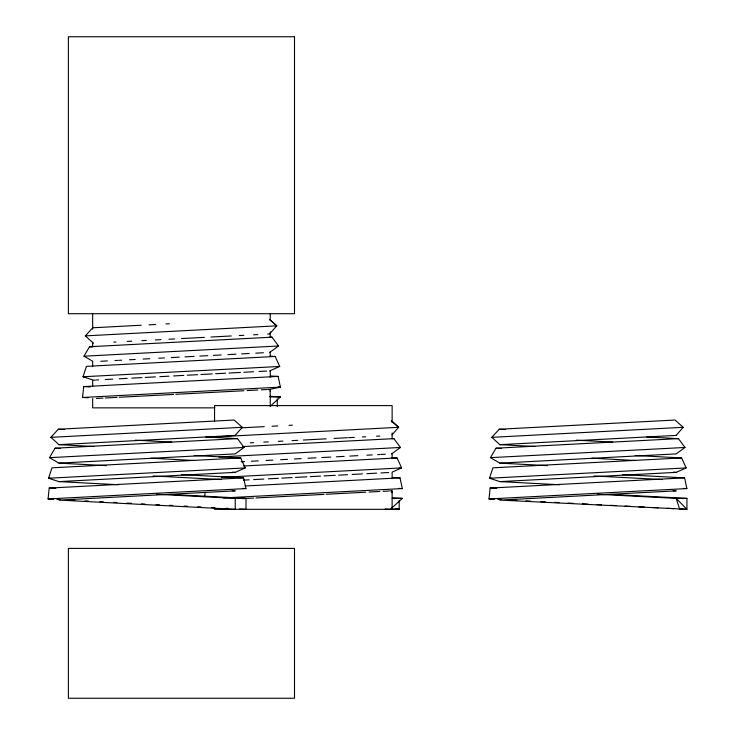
<?xml version="1.0" encoding="UTF-8"?>
<svg xmlns="http://www.w3.org/2000/svg" width="735" height="735" viewBox="0 0 735 735"><rect width="100%" height="100%" fill="white"/><g stroke="black" fill="none" stroke-linecap="round" stroke-linejoin="round"><path stroke-width="1.1" d="M92.656 398.535L92.656 407.861L214.914 407.861M92.656 386.472L92.656 379.894L83.027 376.761L86.454 366.361L275.184 356.466L279.695 366.453L269.717 370.899M92.656 366.71L92.656 361.216L83.974 356.199L89.523 346.736L272.005 337.172L278.537 346.001L269.717 352.423M92.656 342.492L92.656 346.902L89.523 346.736M156.73 494.269L235.246 498.385L235.237 509.327L58.947 500.085L235.237 490.851L232.232 490.686M169.858 494.379L246.004 498.367L245.995 509.318L239.5 508.978M270.241 405.674L270.241 389.265L280.412 387.106L278.115 376.403L270.581 376.008M214.556 509.327L392.132 509.327L392.132 490.732L391.994 492.781M392.132 438.676L392.132 432.97M392.132 422.698L392.132 405.591L214.556 405.591L214.556 421.385M610.794 494.379L686.94 498.367L686.931 509.318L499.883 500.085L676.172 490.851L673.168 490.686M277.288 406.584L277.297 398.93M399.197 500.397L399.178 509.153L390.432 509.318L399.178 509.153L395.88 508.978M270.094 391.314L270.241 389.265M48.06 498.946L49.217 488.058L243.625 477.869L245.931 488.573L48.06 498.946L53.637 499.23M88.117 397.764L82.54 397.479L83.698 386.592L278.115 376.403M204.67 496.768L205.129 492.413M488.995 498.946L490.153 488.058L684.57 477.869L686.876 488.573L488.995 498.946L494.572 499.23M49.493 457.666L55.042 448.203L237.524 438.639L244.057 447.468L235.237 453.89L58.947 463.133L49.493 457.666L244.057 447.468M490.429 457.666L495.987 448.203L678.46 438.639L684.992 447.468L676.172 453.89L499.883 463.133L490.429 457.666L684.992 447.468M270.113 333.387L276.746 325.844L269.506 319.321M235.126 435.423L242.265 427.311L234.162 420.034L58.285 429.249L50.862 437.343L58.947 444.657L93.887 446.485M392.003 434.854L398.646 427.311L391.406 420.787M676.062 435.423L683.201 427.311L675.097 420.034L499.23 429.249L491.798 437.343L499.883 444.657L534.823 446.485M93.428 343.19L85.343 335.877L92.766 327.782L141.239 325.238M270.131 406.391L280.485 396.9L269.653 396.34M392.031 507.857L402.376 498.367L392.637 497.861M391.608 453.89L400.428 447.468L393.896 438.639L391.856 438.538M240.694 457.933L51.974 467.827L48.547 478.228L58.947 481.609L235.237 472.366L245.214 467.919L240.694 457.933L194.27 455.498M681.639 457.933L492.909 467.827L489.482 478.228L499.883 481.609L676.172 472.366L686.15 467.919L681.639 457.933L635.205 455.498M149.058 324.833L155.756 324.484M165.963 323.942L169.381 323.767M85.343 335.877L276.746 325.844L270.094 319.872M113.806 342.115L115.965 342.005M127.173 341.417L131.73 341.178M141.91 340.645L146.384 340.415M155.333 339.947L160.965 339.644M168.949 339.23L174.654 338.927M181.499 338.569L204.312 337.374M211.028 337.025L231.286 335.959M239.279 335.546L243.845 335.307M253.557 334.792L257.866 334.572M267.669 334.058L269.717 333.947M83.974 356.199L278.537 346.001M100.833 361.28L107.393 360.931M114.936 360.536L118.17 360.37M119.245 360.315L121.523 360.196M129.516 359.773L135.212 359.47M143.095 359.066L149.802 358.708M158.76 358.239L164.456 357.945M171.301 357.587L179.285 357.164M184.99 356.87L194.113 356.383M199.819 356.089L207.739 355.676M213.334 355.382L221.171 354.968M227.923 354.619L235.907 354.196M241.613 353.902L249.284 353.498M255.752 353.158L263.406 352.754M279.695 366.453L83.027 376.761L85.269 376.88M93.428 380.142L95.431 380.041M96.432 379.986L98.628 379.866M105.234 379.526L112.777 379.131M119.245 378.791L127.228 378.369M131.795 378.13L141.974 377.597M145.328 377.423L155.397 376.89M159.899 376.66L169.022 376.182M173.589 375.943L183.851 375.401M187.278 375.227L197.54 374.685M200.958 374.51L212.213 373.913M215.575 373.738L225.645 373.215M229.063 373.031L240.474 372.434M243.901 372.259L253.593 371.745M259.005 371.469L266.713 371.065M82.54 397.479L280.412 387.106L278.17 386.987M96.432 398.462L103.038 398.113M105.234 398.002L117.085 397.378M119.245 397.267L173.589 394.419M175.867 394.3L243.901 390.735M247.135 390.561L257.902 390M261.21 389.826L266.713 389.541M267.715 389.486L269.717 389.385M50.862 437.343L242.265 427.311M241.585 427.834L264.251 426.649M272.069 426.236L277.655 425.951M288.993 425.354L292.411 425.17M58.947 444.657L235.237 435.414M207.233 437.343L398.646 427.311L391.994 421.339M250.203 442.828L253.63 442.645M263.801 442.112L268.275 441.882M278.344 441.349L282.865 441.11M291.988 440.632L297.684 440.338M303.39 440.035L326.211 438.841M334.039 438.427L347.471 437.729M348.611 437.665L354.325 437.371M362.318 436.948L365.736 436.774M376.531 436.204L379.765 436.039M242.605 446.568L393.896 438.639M491.798 437.343L683.201 427.311M218.901 456.977L400.428 447.468M499.883 444.657L676.172 435.414M241.135 461.782L244.562 461.598M251.407 461.24L258.251 460.882M266.107 460.468L272.823 460.119M280.651 459.706L287.495 459.347M294.34 458.989L301.185 458.631M308.029 458.272L316.013 457.85M321.719 457.556L330.75 457.078M336.345 456.784L344.182 456.38M349.823 456.086L357.807 455.663M366.866 455.185L372.259 454.91M377.643 454.625L379.802 454.515M380.905 454.45L385.305 454.221M243.607 465.981L397.075 457.933L401.595 467.919L392.132 472.136L392.132 478.696M245.214 467.919L48.547 478.228L50.788 478.347M221.446 477.364L401.595 467.919L399.362 467.8M243.423 480.139L249.128 479.836M253.685 479.597L263.865 479.064M268.348 478.834L278.418 478.301M281.79 478.127L292.061 477.585M295.479 477.41L306.89 476.813M310.308 476.629L320.579 476.096M323.997 475.912L335.233 475.325M338.587 475.15L347.536 474.681M352.102 474.442L362.373 473.9M366.866 473.671L376.568 473.156M380.905 472.936L388.604 472.532M245.26 485.982L400.005 477.869L402.311 488.573L223.311 497.953M686.15 467.919L489.482 478.228L491.724 478.347M242.284 498.67L253.685 498.073M255.973 497.953L323.997 494.389M326.276 494.269L365.791 492.202M369.025 492.027L379.802 491.467M383.1 491.292L388.604 491.008M389.605 490.952L391.608 490.851M270.241 396.909L280.485 396.9M235.246 498.385L246.004 498.367M392.141 498.376L402.376 498.367M686.94 498.367L676.182 498.385L597.665 494.269M391.231 509.327L385.112 509.006M269.956 337.071L272.005 337.172M269.947 356.19L275.184 356.466M83.698 386.592L90.322 386.941M499.23 429.249L505.625 429.58M646.736 436.976L678.46 438.639M576.304 440.173L612.742 442.084M495.987 448.203L501.196 448.479M58.285 429.249L64.689 429.58M205.8 436.976L237.524 438.639M591.932 458.208L635.472 460.487M135.369 440.173L171.797 442.084M499.883 463.133L547.309 465.613M673.168 472.21L676.172 472.366M391.838 457.657L397.075 457.933M622.334 474.608L684.57 477.869M594.101 475.968L662.428 479.542M55.042 448.203L60.252 448.479M150.997 458.208L194.527 460.487M683.504 488.398L686.876 488.573M499.883 481.609L559.62 484.742M392.472 477.474L400.005 477.869M58.947 463.133L106.373 465.613M232.232 472.21L235.237 472.366M490.153 488.058L496.777 488.407M181.398 474.608L243.625 477.869M398.949 488.398L402.311 488.573M153.156 475.968L221.492 479.542M497.871 499.405L501.169 499.579M512.387 500.167L516.889 500.406M525.994 500.884L530.551 501.123M540.804 501.656L545.352 501.895M554.456 502.372L559.004 502.611M567.99 503.08L573.566 503.374M582.478 503.842L588.055 504.137M596.976 504.605L601.432 504.835M610.353 505.303L615.967 505.597M625.072 506.075L630.759 506.369M638.724 506.792L644.42 507.086M652.404 507.508L658.101 507.802M667.095 508.28L673.848 508.629M680.445 508.978L686.931 509.318L676.182 498.385L679.7 509.327M242.568 488.398L245.931 488.573M58.947 481.609L118.684 484.742M49.217 488.058L55.842 488.407M56.935 499.405L60.233 499.579M71.451 500.167L74.823 500.342M85.049 500.884L88.476 501.059M99.868 501.656L103.277 501.84M113.521 502.372L116.929 502.556M127.054 503.08L131.51 503.319M141.543 503.842L144.887 504.017M156.041 504.605L159.385 504.78M169.417 505.303L172.753 505.478M184.136 506.075L187.544 506.25M197.788 506.792L201.206 506.966M211.469 507.508L214.886 507.683M226.159 508.28L228.41 508.39M392.021 507.242L392.132 509.327M392.132 453.504L392.132 457.887M270.241 313.716L270.241 320.478M270.241 331.751L270.241 337.393M270.241 352.037L270.241 356.42M270.241 370.67L270.241 377.23M92.656 313.716L92.656 329.216M294.505 36.75L68.392 36.75L68.392 313.716L294.505 313.716L294.505 36.75M294.505 548.402L68.392 548.402L68.392 698.25L294.505 698.25L294.505 548.402"/></g></svg>
